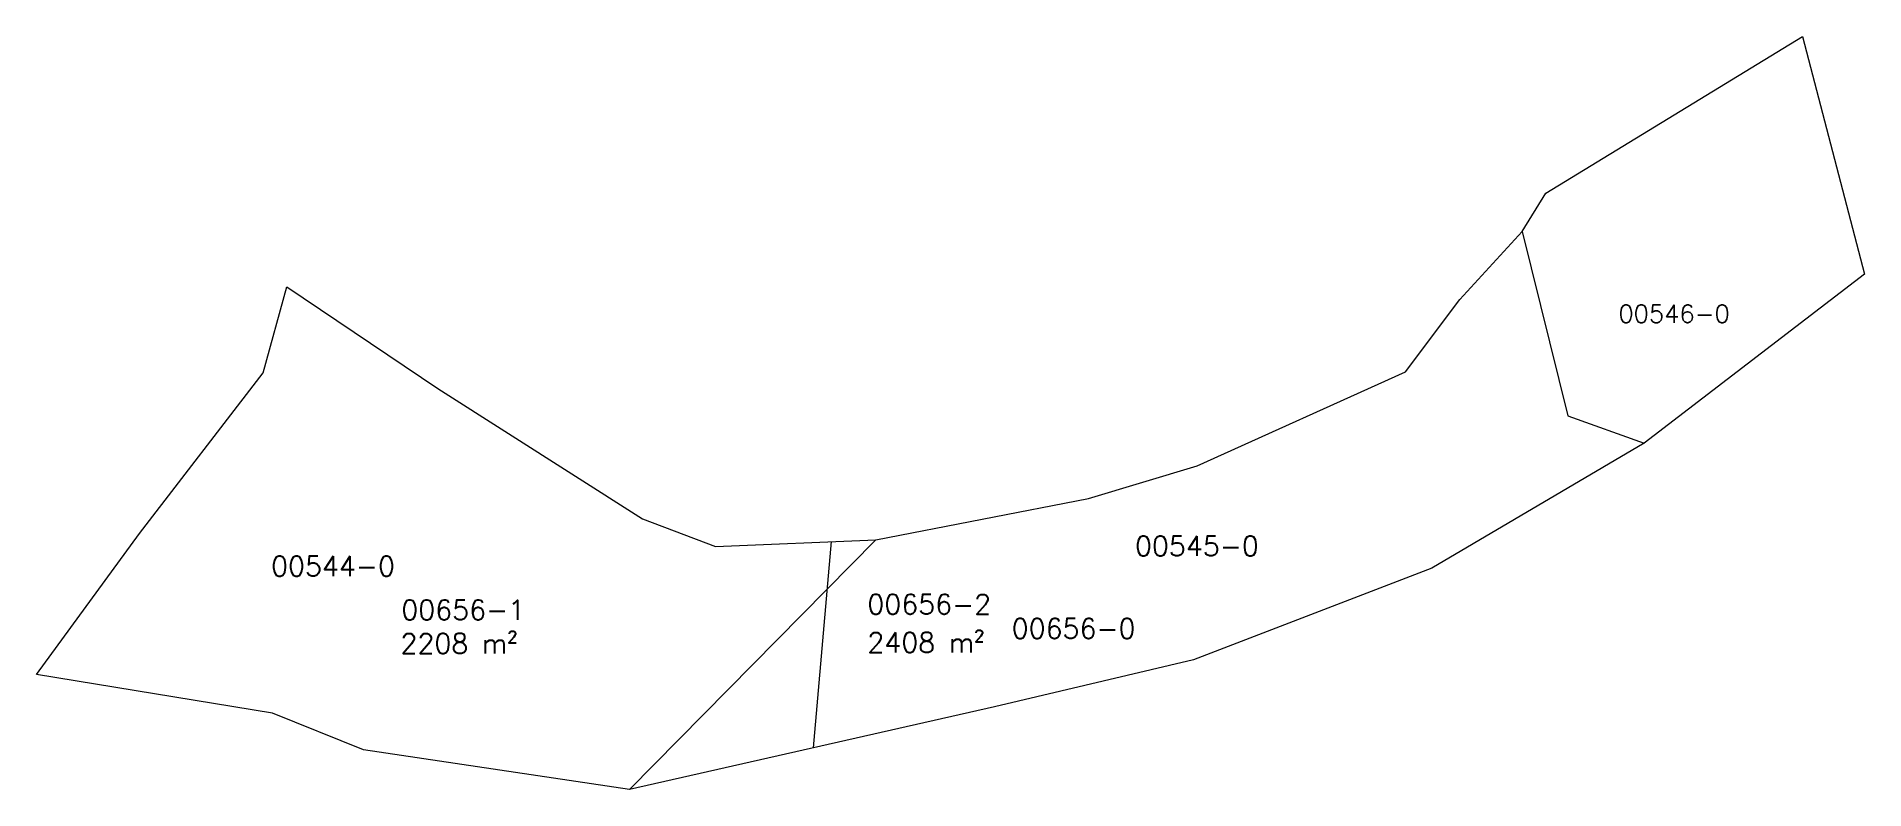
# Model space of a CAD drawing. Header units: metres. Extents: x 7510222 to 7510406, y 4683152 to 4683229.
import ezdxf

# ---------------------------------------------------------------- set-up
doc = ezdxf.new("R2010")
doc.units = ezdxf.units.M
for name, color, linetype, lineweight in [('Ndarjet', 1, 'Continuous', 0), ('Nr Parceles Baze', 7, 'Continuous', 0), ('Nr-Kojshi', 251, 'Continuous', 0), ('Nr-Ri', 1, 'Continuous', 0), ('Parc-Re', 5, 'Continuous', 0), ('Parcela Baze', 7, 'Continuous', 0)]:
    doc.layers.add(name, color=color, linetype=linetype, lineweight=lineweight)
doc.styles.get("Standard").update_dxf_attribs({"font": 'simplex.shx'})

msp = doc.modelspace()

# ---------------------------------------------------------------- linework, layer by layer
at = {"layer": 'Ndarjet', "flags": 128}
msp.add_lwpolyline([(7510300.11, 4683156.65), (7510301.92, 4683177.49)], dxfattribs=at)
at = {"layer": 'Parc-Re', "flags": 128}
msp.add_lwpolyline([(7510281.52, 4683152.44), (7510254.63, 4683156.45), (7510245.41, 4683160.14), (7510221.57, 4683164.05), (7510231.98, 4683178.33), (7510244.49, 4683194.54), (7510246.86, 4683203.24), (7510262.14, 4683192.96), (7510282.82, 4683179.78), (7510290.19, 4683177.01), (7510306.39, 4683177.67), (7510327.92, 4683181.84), (7510338.9, 4683185.14), (7510359.94, 4683194.66), (7510365.43, 4683201.98), (7510371.75, 4683208.85), (7510374.14, 4683212.72), (7510400.09, 4683228.55), (7510406.34, 4683204.54), (7510384.07, 4683187.46), (7510362.62, 4683174.82), (7510338.53, 4683165.55), (7510318.41, 4683160.79)], close=True, dxfattribs=at)
at = {"layer": 'Parcela Baze', "flags": 128}
for points in [[(7510371.75, 4683208.85), (7510376.34, 4683190.2), (7510384.07, 4683187.46), (7510362.62, 4683174.82), (7510338.53, 4683165.55), (7510318.41, 4683160.79), (7510281.52, 4683152.44), (7510306.39, 4683177.67), (7510327.92, 4683181.84), (7510338.9, 4683185.14), (7510359.94, 4683194.66), (7510365.43, 4683201.98), (7510371.75, 4683208.85)], [(7510306.39, 4683177.67), (7510281.52, 4683152.44), (7510254.63, 4683156.45), (7510245.41, 4683160.14), (7510221.57, 4683164.05), (7510231.98, 4683178.33), (7510244.49, 4683194.54), (7510246.86, 4683203.24), (7510262.14, 4683192.96), (7510282.82, 4683179.78), (7510290.19, 4683177.01), (7510306.39, 4683177.67)]]:
    msp.add_lwpolyline(points, dxfattribs=at)

# ---------------------------------------------------------------- texts
at = {"layer": 'Nr Parceles Baze'}
for s, p in [('00545-0', (7510332.6, 4683176.05)), ('00544-0', (7510245.28, 4683174.01))]:
    msp.add_text(s, height=2, dxfattribs=at).set_placement(p)
at = {"layer": 'Nr-Kojshi'}
msp.add_text('00546-0', height=1.8, dxfattribs=at).set_placement((7510381.47, 4683199.62))
at = {"layer": 'Nr-Ri'}
for s, p in [('00656-1', (7510258.44, 4683169.59)), ('00656-2', (7510305.55, 4683170.16)), ('2408 m²', (7510305.55, 4683166.3)), ('2208 m²', (7510258.36, 4683166.2))]:
    msp.add_text(s, height=2, dxfattribs=at).set_placement(p)
at = {"layer": 'Parc-Re'}
msp.add_text('00656-0', height=2, dxfattribs=at).set_placement((7510320.14, 4683167.71))

doc.saveas('drawing.dxf')
